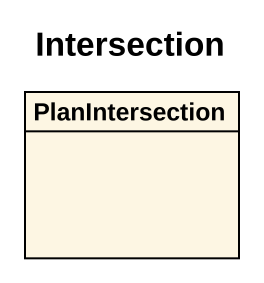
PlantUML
@startuml
title Intersection
hide circle
hide empty members
class PlanIntersection
@enduml
